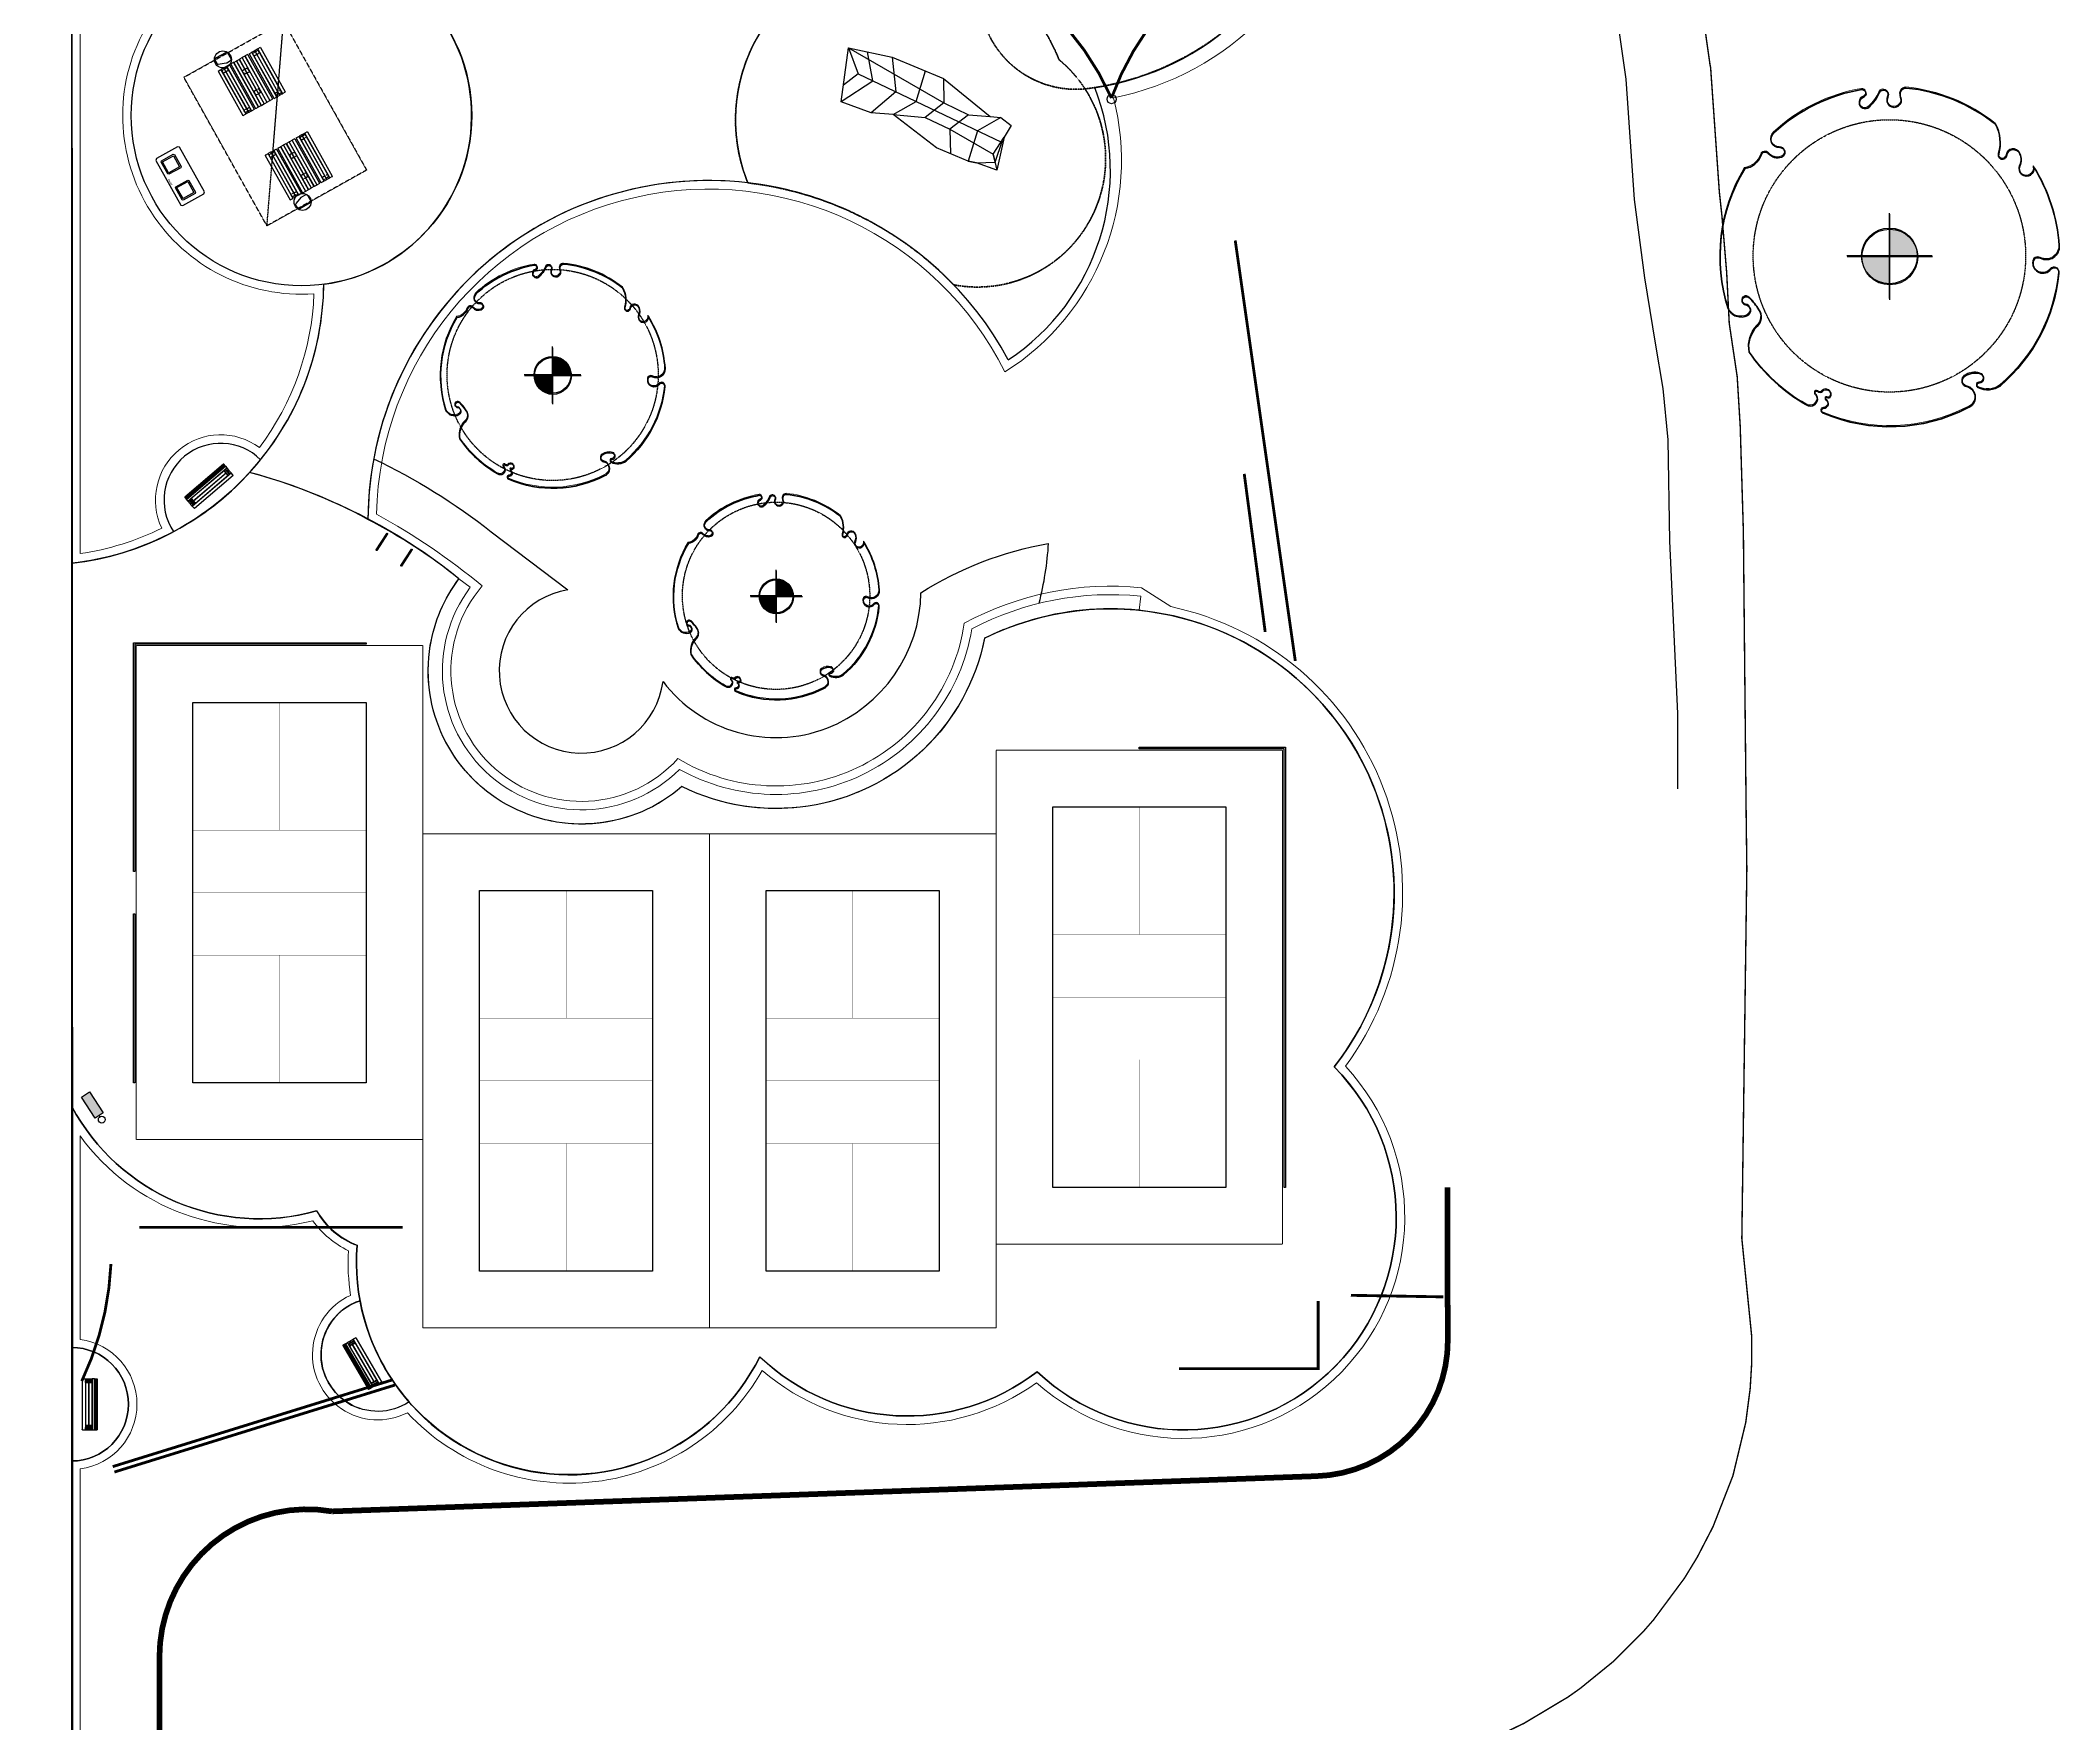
# Model space of a CAD drawing. Header units: millimetres. Extents: x 246416442 to 246896683, y 7418963194 to 7419503218.
# Drawn here: x 246825523 to 246896683, y 7419352172 to 7419411493 of the extents above; entities that cross this region are included whole.
import ezdxf
from ezdxf.lldxf.tags import DXFTag

# ---------------------------------------------------------------- set-up
doc = ezdxf.new("R2010")
doc.units = ezdxf.units.MM
doc.set_wipeout_variables(frame=1)
for name, pattern in [('24523-00-SURVEY$0$PHANTOM', [2.5, 1.25, -0.25, 0.25, -0.25, 0.25, -0.25]), ('DASHED', [0.75, 0.5, -0.25]), ('DASHED2', [9.525, 6.35, -3.175])]:
    doc.linetypes.add(name, pattern=pattern)
for name, color, linetype in [('1', 7, 'Continuous'), ('24523-SURVEY-TREES$0$L-VEG-S1-EX. RETAIN', 7, 'Continuous'), ('24523-SURVEY-TREES$0$L-VEG-TREE Ex-No', 7, 'Continuous'), ('24523-SURVEY-TREES$0$L-VEG-TREE Ex.-RETAINED', 97, 'Continuous'), ('H-P-FOUNTAIN', 160, 'Continuous'), ('L-ANNO-TEXT', 1, 'Continuous'), ('L-D-BBQ', 7, 'Continuous'), ('L-EDGE-CONCRETE', 1, 'CONCRETE_EDGE_SHORT'), ('L-FB-BIKE PARKING', 1, 'Continuous'), ('L-FT-TABLE', 1, 'Continuous'), ('L-Hatch Boundary', 1, 'Continuous'), ('L-HS-CONCRETE PATH', 2, 'Continuous'), ('L-I-FENCE', 10, 'FENCELINE2'), ('L-ROOT BARRIER', 94, '24523-00-SURVEY$0$PHANTOM'), ('L-ST-SHADE-SAIL', 5, 'DASHED2'), ('L-ST-SHELTER', 6, 'DASHED2'), ('L-VEG-RETAIN-TPZ', 10, 'DASHED2'), ('L-VEG-S1-EX. RETAIN', 7, 'Continuous'), ('L-VEG-TREE Ex.-RETAINED', 97, 'Continuous'), ('L-X-E-BLDR', 8, 'Continuous'), ('L-X-E.BBQ', 1, 'Continuous'), ('SHELTER FOUNDATIONS', 6, 'Continuous'), ('SHELTER OUTLINES', 10, 'DASHED')]:
    doc.layers.add(name, color=color, linetype=linetype)
for name, color, linetype, lineweight in [('L-SUB-SOIL DRAINAGE', 170, 'SUBSOIL', 20), ('L-W-SS', 7, 'Continuous', 5), ('L-X.EP-PICKLE BALL', 1, 'Continuous', 5)]:
    doc.layers.add(name, color=color, linetype=linetype, lineweight=lineweight)
doc.styles.get("Standard").update_dxf_attribs({"font": 'arial.ttf'})
doc.linetypes.add('CONCRETE_EDGE_SHORT', pattern='A,0.5,-0.2,["CE",Standard,S=0.1,R=0,X=-0.05,Y=-0.05],-0.2', length=0.9)
doc.linetypes.add('FENCELINE2', pattern='A,6.35,-2.54,[132,ltypeshp.shx,S=2.54,R=0,X=-2.54,Y=0],-2.54,25.4', length=36.83)
tags = doc.linetypes.add('SUBSOIL', pattern='A,12.7,-5.08,["SSD",Standard,S=2.54,R=0,X=-2.54,Y=-1.27],-6.35', length=24.13).pattern_tags.tags
tags[6] = DXFTag(74, 10)

# ---------------------------------------------------------------- blocks, each defined once
blk = doc.blocks.new('SP-PICKLE_BALL')
at = {"layer": 'L-X.EP-PICKLE BALL', "linetype": 'DASHED2', "ltscale": 0.5}
blk.add_lwpolyline([(-5050, 8705), (5050, 8705), (5050, -8705), (-5050, -8705)], close=True, dxfattribs=at)
at = {"layer": 'L-X.EP-PICKLE BALL', "const_width": 10}
blk.add_lwpolyline([(-3050, 6705), (3050, 6705), (3050, -6705), (-3050, -6705)], close=True, dxfattribs=at)
at = {"layer": 'L-X.EP-PICKLE BALL', "const_width": 10, "flags": 128}
for points in [[(0, 6705), (0, 2205)], [(3050, 2205), (-3050, 2205)], [(-3050, 0), (3050, 0)], [(-3050, -2205), (3050, -2205)], [(0, -2205), (0, -6705)]]:
    blk.add_lwpolyline(points, dxfattribs=at)
blk = doc.blocks.new('L-EQP-BLDR-GOLIATH')
blk.add_wipeout([(-96, 1920), (1484, 1881), (3394, 1473), (5254, 449), (5628, 486), (6040, 276), (5878, -178), (5837, -1359), (5081, -1240), (4783, -1237), (3595, -983), (1882, -108), (1112, -183), (0, 0), (-96, 1921)])
at = {"layer": 'L-X-E-BLDR', "color": 1}
blk.add_lwpolyline([(-96, 1920), (1484, 1881), (3394, 1473), (5254, 449), (5628, 486), (6040, 276), (5878, -178), (5837, -1359), (5081, -1240), (4783, -1237), (3595, -983), (1882, -108), (1112, -183), (0, 0), (-96, 1921)], close=True, dxfattribs=at)
at = {"layer": 'L-X-E-BLDR'}
for points in [[(-93, 1920), (407, 1086), (5812, -362)], [(-93, 1920), (3566, 624), (4495, 375), (5254, 449)], [(-3, 17), (962, 938), (591, 1904)], [(1484, 1881), (1832, 705), (1113, -183)], [(1882, -107), (2597, 500), (2727, 1616)], [(3394, 1473), (3566, 624), (3015, 4)], [(407, 1086), (-28, 599)], [(1882, -107), (3015, 4), (3945, -245), (5600, -832), (5837, -1359)], [(4495, 374), (3945, -245), (4117, -1095)], [(5628, 486), (4914, -121), (4784, -1237)], [(4784, -1237), (5081, -1240), (5718, -1095), (5600, -832), (5878, -178)], [(5081, -1240), (5718, -1095), (5835, -297)]]:
    blk.add_lwpolyline(points, dxfattribs=at)
blk = doc.blocks.new('Bench Seat')
at = {"layer": '1', "color": 7, "linetype": 'Continuous'}
for p, q in [((0, 523.049778), (0, 425.049778)), ((0, 408.049778), (0, 310.049778)), ((0, 293.049778), (0, 195.049778)), ((0, 102.017478), (0, 178.049778)), ((0, 102.017478), (0, 80.049778)), ((0, 80.049778), (0, 6)), ((5.585701, 29.880946), (1794.668938, 29.880946)), ((6, 529.049778), (1794, 529.049778)), ((6, 419.049778), (1794, 419.049778)), ((6, 414.049778), (75, 414.049778)), ((6, 304.049778), (75, 304.049778)), ((6, 299.049778), (75, 299.049778)), ((6, 189.049778), (75, 189.049778)), ((6, 184.049778), (1794, 184.049778)), ((6, 108.017478), (1794, 108.017478)), ((6, 81.171261), (1794, 81.171261)), ((6, 54.325045), (1794, 54.325045)), ((6, 0), (1794, 0)), ((75, 419.049778), (75, 184.027787)), ((125, 419.049778), (125, 184.027787)), ((125, 414.049778), (1675, 414.049778)), ((125, 304.049778), (1675, 304.049778)), ((125, 299.049778), (1675, 299.049778)), ((125, 189.049778), (1675, 189.049778)), ((1675, 419.049778), (1675, 184.027787)), ((1725, 419.049778), (1725, 184.027787)), ((1794, 414.049778), (1725, 414.049778)), ((1794, 304.049778), (1725, 304.049778)), ((1794, 299.049778), (1725, 299.049778)), ((1794, 189.049778), (1725, 189.049778)), ((1800, 523.049778), (1800, 425.049778)), ((1800, 408.049778), (1800, 310.049778)), ((1800, 293.049778), (1800, 195.049778)), ((1800, 178.049778), (1800, 80.049778)), ((1800, 80.049778), (1800, 6))]:
    blk.add_line(p, q, dxfattribs=at)
at = {"layer": '1', "color": 7, "linetype": 'DASHED'}
for p, q in [((65, 411.538783), (50, 396.538783)), ((50, 396.538783), (50, 206.538783)), ((50, 206.538783), (65, 191.538783)), ((135, 411.538783), (65, 411.538783)), ((65, 191.538783), (135, 191.538783)), ((150, 396.538783), (135, 411.538783)), ((135, 191.538783), (150, 206.538783)), ((150, 206.538783), (150, 396.538783)), ((1650, 396.538783), (1665, 411.538783)), ((1650, 206.538783), (1650, 396.538783)), ((1665, 191.538783), (1650, 206.538783)), ((1665, 411.538783), (1735, 411.538783)), ((1735, 191.538783), (1665, 191.538783)), ((1735, 411.538783), (1750, 396.538783)), ((1750, 206.538783), (1735, 191.538783)), ((1750, 396.538783), (1750, 206.538783))]:
    blk.add_line(p, q, dxfattribs=at)
at = {"layer": '1', "color": 7, "linetype": 'Continuous'}
for centre, start, end in [((6, 523.049778), 90, 180), ((6, 425.049778), 180, 270), ((6, 408.049778), 90, 180), ((6, 310.049778), 180, 270), ((6, 293.049778), 90, 180), ((6, 195.049778), 180, 270), ((6, 178.049778), 90, 180), ((6, 102.017478), 90, 180), ((6, 75.171261), 90, 180), ((6, 48.325045), 90, 180), ((6, 6), 180, 270), ((1794, 523.049778), 0, 90), ((1794, 425.049778), 270, 0), ((1794, 178.049778), 0, 90), ((1794, 102.017478), 0, 90), ((1794, 75.171261), 0, 90), ((1794, 48.325045), 0, 90), ((1794, 6), 270, 0)]:
    blk.add_arc(centre, 6, start, end, dxfattribs=at)
at = {"layer": '1', "color": 7, "linetype": 'Continuous', "extrusion": (0, 0, -1)}
for centre, start, end in [((-1794, 408.049778), 90, 180), ((-1794, 310.049778), 180, 270), ((-1794, 293.049778), 90, 180), ((-1794, 195.049778), 180, 270)]:
    blk.add_arc(centre, 6, start, end, dxfattribs=at)
blk = doc.blocks.new('UrbanFF_Apollo280')
at = {"layer": 'H-P-FOUNTAIN', "ltscale": 0.1}
h = blk.add_hatch(color=256, dxfattribs=at)
h.dxf.hatch_style = 1
h.paths.add_polyline_path([(-487, 95.5), (0, 95.5), (0, -95.5), (-487, -95.5)])
blk.add_lwpolyline([(-487, 95.5), (0, 95.5), (0, -95.5), (-487, -95.5)], close=True, dxfattribs=at)
at = {"layer": 'H-P-FOUNTAIN', "ltscale": 0.1, "flags": 128}
blk.add_lwpolyline([(0, 0), (29.5, 0)], dxfattribs=at)
at = {"layer": 'H-P-FOUNTAIN', "ltscale": 0.1}
blk.add_circle((97, 0), 67.5, dxfattribs=at)
blk = doc.blocks.new('*U50')
at = {"layer": 'L-VEG-TREE Ex.-RETAINED', "ltscale": 0.1, "transparency": 33554687}
h = blk.add_hatch(color=256, dxfattribs=at)
h.dxf.hatch_style = 1
h.paths.add_polyline_path([(0, 0), (271, 0, 0.414214), (0, 271)])
h = blk.add_hatch(color=256, dxfattribs=at)
h.dxf.hatch_style = 1
h.paths.add_polyline_path([(0, 0), (-271, 0, 0.414214), (0, -271)])
at = {"layer": 'L-VEG-TREE Ex.-RETAINED', "lineweight": 18}
blk.add_lwpolyline([(-645, -1518, 0.222926), (755, -1467, 0.770799), (747, -1260, -0.650302), (727, -1160, -0.234737), (880, -1135, -0.847312), (868, -1224, 0.78443), (858, -1268, 0.276934), (1075, -1251, 0.193599), (1642, -158, 0.800435), (1565, -121, -0.75216), (1392, -52, -0.528914), (1464, -12, 0.594112), (1646, 111, 0.123805), (1398, 876, -1.41759), (1264, 885, 0.206906), (1265, 1002, 0.759729), (1133, 984, -1.073307), (1058, 1000, 0.194379), (1027, 1291, 0.144612), (160, 1642, 0.53339), (105, 1552, -1.592592), (-19, 1554, 1.030038), (-104, 1594, -0.10361), (-201, 1457, -1.238487), (-257, 1552, 0.884725), (-272, 1627, 0.147549), (-1127, 1205, 0.71725), (-1070, 1063, -0.864032), (-1052, 971, -0.310704), (-1177, 1004, 0.58143), (-1251, 990, -0.281558), (-1408, 859), (-1410, 857, 0.217121), (-1571, -502), (-1571, -502, 0.440011), (-1382, -568, 0.723973), (-1400, -465, -1.384648), (-1366, -397, -0.051107), (-1272, -512, -0.361502), (-1290, -677, 0.256822), (-1366, -925, 0.116166), (-810, -1437, 0.67803), (-705, -1364, 0.170035), (-723, -1335, -1.054701), (-699, -1308, 0.431903), (-654, -1306, -0.910728), (-578, -1359, -0.42046), (-607, -1367, 1.007885), (-620, -1388, -0.766634), (-642, -1470, 0.938602), (-645, -1518)], format="xyb", dxfattribs=at)
at = {"layer": 'L-VEG-TREE Ex.-RETAINED', "ltscale": 0.1}
for points in [[(0, -415), (0, 415)], [(415, 0), (-415, 0)]]:
    blk.add_lwpolyline(points, dxfattribs=at)
blk.add_circle((0, 0), 271, dxfattribs=at)
at = {"layer": 'L-VEG-TREE Ex.-RETAINED', "color": 251, "ltscale": 0.1, "flags": 8}
blk.add_attdef('TREE_ID', (341, 71), '', height=365, dxfattribs=at)
blk = doc.blocks.new('GOSSI-Monaco-Table (1800mm)')
at = {"layer": '1', "color": 7, "linetype": 'Continuous'}
for p, q in [((-900, 846), (-900, 748)), ((-900, 632), (-900, 730)), ((894, 852), (-894, 852)), ((894, 742), (-894, 742)), ((894, 736), (-894, 736)), ((900, 846), (900, 748)), ((900, 632), (900, 730)), ((-900, 518), (-900, 616)), ((-900, 402), (-900, 500)), ((-900, 337), (-900, 239)), ((-900, 222), (-900, 124)), ((-900, 107), (-900, 9)), ((894, 626), (-894, 626)), ((894, 622), (-894, 622)), ((894, 512), (-894, 512)), ((894, 506), (-894, 506)), ((894, 396), (-894, 396)), ((894, 343), (-894, 343)), ((894, 233), (-894, 233)), ((894, 228), (-894, 228)), ((894, 118), (-894, 118)), ((894, 113), (-894, 113)), ((894, 3), (-894, 3)), ((-894, 3), (-894, -2)), ((900, 518), (900, 616)), ((900, 402), (900, 500)), ((900, 337), (900, 239)), ((900, 222), (900, 124)), ((900, 107), (900, 9)), ((-906, -402), (-906, -500)), ((-906, -616), (-906, -518)), ((-906, -730), (-906, -632)), ((-900, -106), (-900, -8)), ((-900, -221), (-900, -123)), ((-900, -336), (-900, -238)), ((894, -2), (-894, -2)), ((894, -112), (-894, -112)), ((894, -117), (-894, -117)), ((894, -227), (-894, -227)), ((894, -232), (-894, -232)), ((894, -342), (-894, -342)), ((894, -396), (-894, -396)), ((894, -506), (-894, -506)), ((894, -512), (-894, -512)), ((894, -622), (-894, -622)), ((894, -626), (-894, -626)), ((900, -106), (900, -8)), ((900, -221), (900, -123)), ((900, -336), (900, -238)), ((900, -402), (900, -500)), ((900, -616), (900, -518)), ((900, -730), (900, -632)), ((-906, -846), (-906, -748)), ((894, -736), (-894, -736)), ((894, -742), (-894, -742)), ((894, -852), (-894, -852)), ((900, -846), (900, -748))]:
    blk.add_line(p, q, dxfattribs=at)
at = {"layer": '1', "color": 7, "linetype": 'DASHED'}
for p, q in [((-850, 719), (-835, 734)), ((-850, 529), (-850, 719)), ((-835, 734), (-765, 734)), ((-765, 734), (-750, 719)), ((-750, 719), (-750, 529)), ((765, 734), (750, 719)), ((750, 719), (750, 529)), ((835, 734), (765, 734)), ((850, 719), (835, 734)), ((850, 529), (850, 719)), ((-835, 514), (-850, 529)), ((-765, 514), (-835, 514)), ((-750, 529), (-765, 514)), ((-492, 98), (-342, 98)), ((-492, -97), (-492, 98)), ((-342, -97), (-342, 98)), ((343, -97), (343, 98)), ((493, 98), (343, 98)), ((493, -97), (493, 98)), ((750, 529), (765, 514)), ((765, 514), (835, 514)), ((835, 514), (850, 529)), ((-856, -529), (-841, -514)), ((-856, -719), (-856, -529)), ((-841, -514), (-771, -514)), ((-771, -514), (-756, -529)), ((-756, -529), (-756, -719)), ((-492, -97), (-342, -97)), ((493, -97), (343, -97)), ((765, -514), (750, -529)), ((750, -529), (750, -719)), ((835, -514), (765, -514)), ((850, -529), (835, -514)), ((850, -719), (850, -529)), ((-841, -734), (-856, -719)), ((-771, -734), (-841, -734)), ((-756, -719), (-771, -734)), ((750, -719), (765, -734)), ((765, -734), (835, -734)), ((835, -734), (850, -719))]:
    blk.add_line(p, q, dxfattribs=at)
at = {"layer": '1', "color": 7, "linetype": 'Continuous', "extrusion": (0, 0, -1)}
for centre, start, end in [((894, 846), 0, 90), ((894, 748), 270, 0), ((894, 730), 0, 90), ((894, 632), 270, 0), ((894, 616), 0, 90), ((894, 518), 270, 0), ((894, 337), 0, 90), ((894, 239), 270, 0), ((894, 222), 0, 90), ((894, 124), 270, 0), ((894, 107), 0, 90), ((894, 9), 270, 0), ((-894, 500), 90, 180), ((-894, 402), 180, 270), ((900, -402), 0, 90), ((900, -500), 270, 0), ((900, -518), 0, 90), ((900, -616), 270, 0), ((900, -632), 0, 90), ((894, -8), 0, 90), ((894, -106), 270, 0), ((894, -123), 0, 90), ((894, -221), 270, 0), ((-894, -238), 90, 180), ((-894, -336), 180, 270), ((900, -730), 270, 0), ((-894, -748), 90, 180), ((-894, -846), 180, 270)]:
    blk.add_arc(centre, 6, start, end, dxfattribs=at)
at = {"layer": '1', "color": 7, "linetype": 'Continuous'}
for centre, start, end in [((894, 846), 0, 90), ((894, 748), 270, 0), ((894, 730), 0, 90), ((-894, 500), 90, 180), ((-894, 402), 180, 270), ((894, 632), 270, 0), ((894, 616), 0, 90), ((894, 518), 270, 0), ((894, 337), 0, 90), ((894, 239), 270, 0), ((894, 222), 0, 90), ((894, 124), 270, 0), ((894, 107), 0, 90), ((894, 9), 270, 0), ((-894, -238), 90, 180), ((-894, -336), 180, 270), ((894, -8), 0, 90), ((894, -106), 270, 0), ((894, -123), 0, 90), ((894, -221), 270, 0), ((894, -402), 0, 90), ((894, -500), 270, 0), ((894, -518), 0, 90), ((894, -616), 270, 0), ((894, -632), 0, 90), ((-900, -748), 90, 180), ((-900, -846), 180, 270), ((894, -730), 270, 0)]:
    blk.add_arc(centre, 6, start, end, dxfattribs=at)
blk = doc.blocks.new('GX_BBQ_Frontier x2')
at = {"layer": 'L-D-BBQ', "flags": 128}
for points in [[(900, 475), (-900, 475), (-950, 425), (-950, -425), (-900, -475), (900, -475), (950, -425), (950, 425)], [(-790, -315), (-790, 165), (-760, 195), (-280, 195), (-250, 165), (-250, -315), (-280, -345), (-760, -345)], [(-740, -295), (-740, 144), (-739, 145), (-301, 145), (-300, 144), (-300, -295), (-301, -295), (-739, -295)], [(250, -315), (250, 165), (280, 195), (760, 195), (790, 165), (790, -315), (760, -345), (280, -345)], [(300, -295), (300, 144), (301, 145), (739, 145), (740, 144), (740, -295), (739, -295), (301, -295)]]:
    blk.add_lwpolyline(points, close=True, dxfattribs=at)
for points in [[(-950, 425), (-950, -425)], [(950, -425), (950, 425)], [(-900, -475), (900, -475)], [(-900, -475), (900, -475)]]:
    blk.add_lwpolyline(points, dxfattribs=at)
at = {"layer": 'L-ANNO-TEXT', "insert": (-102, -387), "char_height": 50, "attachment_point": 1}
blk.add_mtext_dynamic_manual_height_columns('{\\fArial Narrow|b1|i0|c0|p34;FRONT}', width=200.33, gutter_width=17.5, heights=[52.1], dxfattribs=at)
blk = doc.blocks.new('GX_Shelter_Riverside_6x4')
at = {"layer": 'SHELTER FOUNDATIONS'}
for points in [[(-3041, 299), (-3040, 724, -0.442981), (-2990, 774), (-2858, 775, -0.322033), (-2809, 741), (-2713, 474), (-2709, 457), (-2709, 299, -0.414214), (-2760, 248), (-2990, 248, -0.415593), (-3041, 299)], [(2709, 299, 0.414214), (2760, 248), (2995, 248, 0.401583), (3040, 299), (3041, 724, 0.414214), (2990, 775), (2857, 774, 0.33272), (2809, 741), (2712, 474), (2709, 457), (2709, 299)]]:
    blk.add_lwpolyline(points, format="xyb", dxfattribs=at)
for centre in [(-2875, 515), (2875, 515)]:
    blk.add_circle(centre, 300, dxfattribs=at)
at = {"layer": 'SHELTER OUTLINES', "color": 252, "flags": 128}
blk.add_lwpolyline([(3000, -2000), (-3000, -2000), (-3000, 2022), (3000, 2022), (3000, -2000)], close=True, dxfattribs=at)
blk.add_lwpolyline([(-3000, 2022), (3000, -2000)], dxfattribs=at)
blk = doc.blocks.new('*U49')
at = {"layer": '24523-SURVEY-TREES$0$L-VEG-TREE Ex.-RETAINED', "ltscale": 0.1, "transparency": 33554687}
h = blk.add_hatch(color=96, dxfattribs=at)
h.dxf.hatch_style = 1
h.paths.add_polyline_path([(0, 0), (271, 0, 0.414214), (0, 271)])
h = blk.add_hatch(color=96, dxfattribs=at)
h.dxf.hatch_style = 1
h.paths.add_polyline_path([(0, 0), (-271, 0, 0.414214), (0, -271)])
at = {"layer": '24523-SURVEY-TREES$0$L-VEG-TREE Ex.-RETAINED', "lineweight": 50, "flags": 128}
blk.add_lwpolyline([(-645, -1518, 0.222926), (755, -1467, 0.770799), (747, -1260, -0.650302), (727, -1160, -0.234737), (880, -1135, -0.847312), (868, -1224, 0.78443), (858, -1268, 0.276934), (1075, -1251, 0.193599), (1642, -158, 0.800435), (1565, -121, -0.75216), (1392, -52, -0.528914), (1464, -12, 0.594112), (1646, 111, 0.123805), (1398, 876, -1.41759), (1264, 885, 0.206906), (1265, 1002, 0.759729), (1133, 984, -1.073307), (1058, 1000, 0.194379), (1027, 1291, 0.144612), (160, 1642, 0.53339), (105, 1552, -1.592592), (-19, 1554, 1.030038), (-104, 1594, -0.10361), (-201, 1457, -1.238487), (-257, 1552, 0.884725), (-272, 1627, 0.147549), (-1127, 1205, 0.71725), (-1070, 1063, -0.864032), (-1052, 971, -0.310704), (-1177, 1004, 0.58143), (-1251, 990, -0.281558), (-1408, 859), (-1410, 857, 0.217121), (-1571, -502), (-1571, -502, 0.440011), (-1382, -568, 0.723973), (-1400, -465, -1.384648), (-1366, -397, -0.051107), (-1272, -512, -0.361502), (-1290, -677, 0.256822), (-1366, -925, 0.116166), (-810, -1437, 0.67803), (-705, -1364, 0.170035), (-723, -1335, -1.054701), (-699, -1308, 0.431903), (-654, -1306, -0.910728), (-578, -1359, -0.42046), (-607, -1367, 1.007885), (-620, -1388, -0.766634), (-642, -1470, 0.938602), (-645, -1518)], format="xyb", dxfattribs=at)
at = {"layer": '24523-SURVEY-TREES$0$L-VEG-TREE Ex.-RETAINED', "color": 96, "ltscale": 0.1}
for points in [[(0, -415), (0, 415)], [(415, 0), (-415, 0)]]:
    blk.add_lwpolyline(points, dxfattribs=at)
blk.add_circle((0, 0), 271, dxfattribs=at)
at = {"layer": '24523-SURVEY-TREES$0$L-VEG-TREE Ex-No', "color": 251, "ltscale": 0.1, "flags": 8}
blk.add_attdef('TREE_ID', (341, 71), '', height=200, dxfattribs=at)

msp = doc.modelspace()

# ---------------------------------------------------------------- linework, layer by layer
at = {"layer": 'L-EDGE-CONCRETE', "linetype": 'CONCRETE_EDGE_SHORT', "ltscale": 25, "flags": 128}
msp.add_lwpolyline([(246875113, 7419371071, 200, 200, 0), (246875115, 7419367396, 200, 200, 0), (246875122, 7419365686, 200, 200, -0.406815), (246870487, 7419360893, 200, 200, 0), (246835804, 7419359651, 200, 200, 0.46519), (246829719, 7419354512, 200, 200, 0), (246829719, 7419352640, 200, 200, 0), (246829719, 7419241889, 200, 200, -0.414213), (246824719, 7419236889, 200, 200, 0), (246803819, 7419236888, 200, 200, 0), (246803819, 7419238948, 200, 200, 0.201732), (246821256, 7419251018, 200, 200, 0.123081), (246822627, 7419250552, 0, 0, 0)], format="xyseb", dxfattribs=at)
at = {"layer": 'L-FB-BIKE PARKING', "ltscale": 0.1, "flags": 128}
for points in [[(246837384, 7419393520, -0.911533), (246837359, 7419393536), (246837731, 7419394117, -0.829366), (246837756, 7419394101)], [(246838227, 7419392981), (246838598, 7419393562, -0.829366), (246838624, 7419393546), (246838252, 7419392965, -0.911533)]]:
    msp.add_lwpolyline(points, format="xyb", close=True, dxfattribs=at)
at = {"layer": 'L-Hatch Boundary', "linetype": 'DASHED', "lineweight": 35, "ltscale": 5, "flags": 128}
for points in [[(246858601, 7419422316, 1.122557), (246857516, 7419414686, 0.127128), (246858661, 7419413753, 0.508036), (246862480, 7419409801, 0.161145), (246867999, 7419412489, 0.217541), (246866450, 7419413470, 0.141321), (246866073, 7419415592, 0.227261), (246866302, 7419417492, 1.298308)], [(246857709, 7419402877, 0.774933), (246861418, 7419410814, 1.009118), (246850456, 7419406470, -0.173726)]]:
    msp.add_lwpolyline(points, format="xyb", close=True, dxfattribs=at)
at = {"layer": 'L-Hatch Boundary', "const_width": 50, "flags": 128}
msp.add_lwpolyline([(246883678, 7419415483), (246884361, 7419410644), (246884383, 7419410540), (246884691, 7419406152), (246884783, 7419405302), (246884949, 7419403320), (246885040, 7419401520), (246885320, 7419399645), (246885427, 7419397890), (246885538, 7419394194), (246885587, 7419389165), (246885637, 7419384169), (246885660, 7419382296), (246885617, 7419379094), (246885549, 7419374094), (246885484, 7419369265), (246885826, 7419365870), (246885827, 7419364801), (246885778, 7419363980), (246885622, 7419362786), (246885170, 7419360908), (246884467, 7419359108), (246883913, 7419358038), (246883461, 7419357296), (246882375, 7419355833), (246882025, 7419355431), (246880959, 7419354364), (246879792, 7419353415), (246879361, 7419353110), (246877813, 7419352185), (246877045, 7419351814)], dxfattribs=at)
at = {"layer": 'L-Hatch Boundary'}
msp.add_lwpolyline([(246837267, 7419396745, -0.057047), (246841412, 7419394171), (246844115, 7419392133, 1.986711), (246847465, 7419388899, 0.334633), (246853236, 7419387254, 0.304711), (246856555, 7419392026, -0.09686), (246861041, 7419393765, -0.045705), (246860711, 7419391652)], format="xyb", dxfattribs=at)
at = {"layer": 'L-Hatch Boundary', "flags": 128}
msp.add_lwpolyline([(246832898, 7419396263, -0.182205), (246826627, 7419393065), (246826627, 7419373925, 0.351424), (246835258, 7419370239, 0.178986), (246836685, 7419369029, 0.825216), (246850875, 7419365103, 0.371226), (246860650, 7419364574, 0.985166), (246871119, 7419375313, 0.58227), (246864464, 7419391382, 0.098854), (246860558, 7419391095, 0.04718), (246858799, 7419390423, -0.151985), (246856632, 7419386486, -0.313126), (246848128, 7419385194, -0.702641), (246839265, 7419390163, -0.120389), (246840275, 7419392520, 0.104814), (246832898, 7419396263)], format="xyb", close=True, dxfattribs=at)
at = {"layer": 'L-Hatch Boundary'}
for points in [[(246830900, 7419388163), (246837000, 7419388163), (246837000, 7419374753), (246830900, 7419374753), (246830900, 7419388163)], [(246861200, 7419384481), (246867300, 7419384481), (246867300, 7419371071), (246861200, 7419371071), (246861200, 7419384481)], [(246841000, 7419381530), (246847100, 7419381530), (246847100, 7419368120), (246841000, 7419368120), (246841000, 7419381530)], [(246851100, 7419381530), (246857200, 7419381530), (246857200, 7419368120), (246851100, 7419368120), (246851100, 7419381530)]]:
    msp.add_lwpolyline(points, dxfattribs=at)
for points in [[(246838517, 7419363508, -1.142887), (246836788, 7419367076, 0.134566), (246838517, 7419363508)], [(246826627, 7419361428, 1), (246826627, 7419365428), (246826627, 7419361428)]]:
    msp.add_lwpolyline(points, format="xyb", close=True, dxfattribs=at)
at = {"layer": 'L-HS-CONCRETE PATH', "flags": 128}
for points in [[(246822719, 7419236889), (246825089, 7419236903, 0.084531), (246826719, 7419237307), (246826627, 7419454175, -0.294299), (246827801, 7419455996), (246819802, 7419452370, -0.545032), (246822627, 7419450548), (246822719, 7419236889)], [(246858799, 7419390423, -0.79707), (246871120, 7419375313, -0.985173), (246860650, 7419364574, -0.371262), (246850875, 7419365103, -0.824163), (246836684, 7419369029, -0.824163)], [(246835258, 7419370239, -0.351481), (246826627, 7419373925)]]:
    msp.add_lwpolyline(points, format="xyb", dxfattribs=at)
at = {"layer": 'L-HS-CONCRETE PATH', "ltscale": 0.1}
for points in [[(246833286, 7419396714, 0.904313), (246830217, 7419394179, 0.100526)], [(246826627, 7419365428, -1), (246826627, 7419361428)]]:
    msp.add_lwpolyline(points, format="xyb", close=True, dxfattribs=at)
at = {"layer": 'L-HS-CONCRETE PATH', "ltscale": 0.1, "flags": 128}
for points in [[(246837000, 7419390213), (246828850, 7419390213), (246828850, 7419382208), (246828800, 7419382208), (246828800, 7419390263), (246837000, 7419390263)], [(246869350, 7419371071), (246869350, 7419386531), (246864250, 7419386531), (246864250, 7419386581), (246869400, 7419386581), (246869400, 7419371071)], [(246828800, 7419374753), (246828800, 7419380708), (246828850, 7419380708), (246828850, 7419374753)]]:
    msp.add_lwpolyline(points, close=True, dxfattribs=at)
at = {"layer": 'L-HS-CONCRETE PATH', "ltscale": 0.1}
msp.add_lwpolyline([(246838517, 7419363508, -0.134566), (246836788, 7419367076, 0.723377), (246836786, 7419363276, 0.723377)], format="xyb", dxfattribs=at)
at = {"layer": 'L-HS-CONCRETE PATH', "ltscale": 0.5}
msp.add_circle((246834724, 7419408846), 6000, dxfattribs=at)
at = {"layer": 'L-HS-CONCRETE PATH', "ltscale": 0.1}
for centre, radius, start, end in [((246861291, 7419419226), 9500, 278.43093, 198.01117), ((246855231, 7419406920), 8000, 303.3789, 21.31659)]:
    msp.add_arc(centre, radius, start, end, dxfattribs=at)
at = {"layer": 'L-HS-CONCRETE PATH', "ltscale": 0.5}
for centre, radius, start, end in [((246849067, 7419394551), 12000, 28.2983, 179.70527), ((246825511, 7419403003), 10000, 276.40754, 359.40237)]:
    msp.add_arc(centre, radius, start, end, dxfattribs=at)
at = {"layer": 'L-HS-CONCRETE PATH'}
for centre, radius, start, end in [((246827794, 7419376892), 20000, 51.38853, 62.37828), ((246837816, 7419371807), 3000, 211.51427, 247.85524)]:
    msp.add_arc(centre, radius, start, end, dxfattribs=at)
at = {"layer": 'L-I-FENCE', "ltscale": 0.5, "flags": 128}
msp.add_lwpolyline([(246883234, 7419385118), (246883234, 7419387773), (246882948, 7419393841), (246882890, 7419397414), (246882711, 7419399226), (246882443, 7419400826), (246882069, 7419403124), (246881702, 7419405881), (246881405, 7419410122), (246880706, 7419415072), (246880034, 7419420027), (246878755, 7419426889), (246877717, 7419430564), (246877113, 7419432370), (246875725, 7419435906), (246873766, 7419440424), (246871626, 7419445324), (246869749, 7419449770), (246867886, 7419454411), (246866197, 7419459118), (246863880, 7419464059)], dxfattribs=at)
at = {"layer": 'L-ROOT BARRIER', "ltscale": 7.5, "const_width": 100}
for points in [[(246869748, 7419389621), (246867630, 7419404442)], [(246868687, 7419390645), (246867948, 7419396216)], [(246829010, 7419369661), (246838286, 7419369661)], [(246828072, 7419361229), (246837952, 7419364293)], [(246828131, 7419361038), (246838011, 7419364102)]]:
    msp.add_lwpolyline(points, dxfattribs=at)
msp.add_lwpolyline([(246828010, 7419368370, -0.099803), (246826981, 7419364242, -0.099803)], format="xyb", dxfattribs=at)
at = {"layer": 'L-ROOT BARRIER', "ltscale": 7.5, "const_width": 100, "flags": 128}
for points in [[(246871705, 7419367266), (246874962, 7419367211)], [(246870556, 7419367060), (246870556, 7419364683), (246865651, 7419364683)]]:
    msp.add_lwpolyline(points, dxfattribs=at)
at = {"layer": 'L-ST-SHADE-SAIL', "ltscale": 0.5, "const_width": 100, "flags": 128}
msp.add_lwpolyline([(246854023, 7419415453, -0.295706), (246863268, 7419409461, -0.253509), (246870426, 7419415827, -0.123865), (246868963, 7419425306, -0.14259), (246862014, 7419428978, -0.082649), (246851377, 7419420243, -0.256841), (246854015, 7419415437, 1.000758)], format="xyb", dxfattribs=at)
at = {"layer": 'L-ST-SHADE-SAIL', "linetype": 'ByBlock', "ltscale": 0.1}
msp.add_circle((246863271, 7419409421), 159, dxfattribs=at)
at = {"layer": 'L-SUB-SOIL DRAINAGE', "ltscale": 0.75, "flags": 128}
for points in [[(246836376, 7419368838, 0.049859), (246836453, 7419367265, 1.020543), (246838457, 7419363126, 0.507423), (246850959, 7419364621, 0.34783), (246860630, 7419364185, 0.95316), (246871514, 7419375336, 0.546089), (246865357, 7419391537), (246864332, 7419392202, 0.150991), (246858080, 7419390951, -0.535883), (246847993, 7419386179, -0.984857), (246841094, 7419392264, 0.048323), (246837369, 7419394790, -0.782041), (246859517, 7419399812, 0.326657), (246863339, 7419409468, 2.547694), (246851637, 7419416690, 0.258508), (246846204, 7419412602), (246842481, 7419417148), (246849925, 7419423240, 0.226894), (246850841, 7419425193), (246863937, 7419436077, 0.937903), (246860988, 7419443087, 0.16139), (246859063, 7419444536, 0.543513), (246850932, 7419449691, 0.965246), (246840526, 7419449657, 0.686425), (246830419, 7419442237), (246830215, 7419441334, 0.069561), (246826929, 7419442861), (246826948, 7419447931)], [(246826927, 7419237403), (246826927, 7419361148, 0.876943), (246826927, 7419365708), (246826927, 7419372882, 0.305833), (246835127, 7419369894, 0.305833)]]:
    msp.add_lwpolyline(points, format="xyb", dxfattribs=at)
msp.add_lwpolyline([(246826927, 7419415613), (246827487, 7419415805, 0.936825), (246831488, 7419418056), (246832306, 7419418768, 0.107279), (246834772, 7419415146, 1.039625), (246835165, 7419402562, -0.152385), (246833241, 7419397146, 0.779581), (246829802, 7419394303, -0.079802), (246826927, 7419393406), (246826927, 7419415613)], format="xyb", close=True, dxfattribs=at)
at = {"layer": 'L-SUB-SOIL DRAINAGE', "ltscale": 0.75}
msp.add_arc((246837816, 7419371807), 3300, 215.43208, 244.13282, dxfattribs=at)
at = {"layer": 'L-VEG-RETAIN-TPZ', "ltscale": 0.2}
for centre, radius in [((246890685, 7419403897), 4800), ((246843576, 7419399702), 3720), ((246851450, 7419391919), 3300)]:
    msp.add_circle(centre, radius, dxfattribs=at)
at = {"layer": 'L-W-SS', "ltscale": 0.5}
msp.add_lwpolyline([(246840674, 7419392220), (246840275, 7419392520, 0.89952), (246848128, 7419385194)], format="xyb", dxfattribs=at)
at = {"layer": 'L-W-SS', "ltscale": 0.5, "flags": 128}
for points in [[(246858799, 7419390423, -0.141237), (246864250, 7419391407), (246864301, 7419391904, 0.147372), (246858353, 7419390757, -0.517939), (246848047, 7419385801)], [(246848128, 7419385194, 0.491978), (246858799, 7419390423, 0.491975)]]:
    msp.add_lwpolyline(points, format="xyb", dxfattribs=at)
at = {"layer": 'L-W-SS', "ltscale": 0.5}
msp.add_arc((246844590, 7419389274), 4900, 143.04614, 314.87315, dxfattribs=at)

# ---------------------------------------------------------------- block references
at = {"layer": '24523-SURVEY-TREES$0$L-VEG-S1-EX. RETAIN', "color": 2}
for p, xscale, yscale, zscale in [((246890698, 7419403859), 3.626757111832108, 3.626757111832108, 3.626757111832108), ((246843585, 7419399667), 2.4, 2.4, 2.4), ((246851462, 7419391880), 2.2, 2.2, 2.2)]:
    msp.add_blockref('*U49', p, dxfattribs=dict(at, xscale=xscale, yscale=yscale, zscale=zscale))
at = {"layer": 'H-P-FOUNTAIN', "xscale": 1.797785511187386, "yscale": 1.797785511187386, "zscale": 1.797785511187386, "rotation": 302.9580328119447}
msp.add_blockref('UrbanFF_Apollo280', (246827592, 7419373604), dxfattribs=at)
at = {"layer": 'L-FT-TABLE', "rotation": 119.2106750371331}
for p in [(246832970, 7419410041), (246834629, 7419407073)]:
    msp.add_blockref('GOSSI-Monaco-Table (1800mm)', p, dxfattribs=at)
at = {"layer": 'L-HS-CONCRETE PATH'}
for p, rotation in [((246831980, 7419396561), 220.4609615308816), ((246836182, 7419365502), 300.163482444384)]:
    msp.add_blockref('Bench Seat', p, dxfattribs=dict(at, rotation=rotation))
at = {"layer": 'L-HS-CONCRETE PATH', "xscale": -1.000000000000003, "rotation": 90}
msp.add_blockref('Bench Seat', (246827527, 7419364328), dxfattribs=at)
at = {"layer": 'L-ST-SHELTER', "rotation": 119.210675037133}
msp.add_blockref('GX_Shelter_Riverside_6x4', (246833809, 7419408562), dxfattribs=at)
at = {"layer": 'L-VEG-S1-EX. RETAIN', "color": 2}
for p, xscale, yscale, zscale in [((246890685, 7419403897), 3.626757111832108, 3.626757111832108, 3.626757111832108), ((246843573, 7419399706), 2.4, 2.4, 2.4), ((246851450, 7419391919), 2.2, 2.2, 2.2)]:
    msp.add_blockref('*U50', p, dxfattribs=dict(at, xscale=xscale, yscale=yscale, zscale=zscale))
at = {"layer": 'L-X-E.BBQ', "rotation": 299.2106750371331}
msp.add_blockref('GX_BBQ_Frontier x2', (246830448, 7419406708), dxfattribs=at)
at = {"layer": 'L-X.EP-PICKLE BALL'}
for p in [(246833950, 7419381458), (246864250, 7419377776), (246844050, 7419374825), (246854150, 7419374825)]:
    msp.add_blockref('SP-PICKLE_BALL', p, dxfattribs=at)

# ---------------------------------------------------------------- next in the draw order: block references
at = {"layer": 'L-X-E-BLDR', "rotation": 349.4883661058428}
msp.add_blockref('L-EQP-BLDR-GOLIATH', (246853744, 7419409325), dxfattribs=at)

# ---------------------------------------------------------------- next in the draw order: linework, layer by layer
at = {"layer": 'L-Hatch Boundary', "flags": 128}
msp.add_lwpolyline([(246826627, 7419246110), (246826627, 7419455961, -0.295449), (246828990, 7419459611), (246856644, 7419472017, 0.001052), (246856654, 7419472021, -0.080977), (246860439, 7419473045, -0.037521), (246863391, 7419473125, -0.132876), (246867597, 7419471815), (246869374, 7419475070, 0.084126), (246865949, 7419476513), (246865174, 7419475479, 0.056362), (246860183, 7419475532, 0.080977), (246855621, 7419474298), (246822675, 7419459518), (246822627, 7419455900), (246822627, 7419238093), (246826627, 7419238089)], format="xyb", dxfattribs=at)
msp.add_lwpolyline([(246835861, 7419424776, -0.000269), (246835856, 7419424761), (246846359, 7419411938, -0.35871), (246852257, 7419416288, -1.730144), (246868367, 7419412873, 0.258757), (246866446, 7419413437, 0.137355), (246866073, 7419415591, 0.22796), (246866302, 7419417492, 1.29869), (246858602, 7419422316, 0.713076), (246854528, 7419416215, -0.461319), (246853811, 7419414199, 0.420899), (246850456, 7419406470, 0.447091), (246837067, 7419394613, 0.060042), (246832898, 7419396263, 0.184364), (246835510, 7419402898, 0.864723), (246835662, 7419414772, -0.141363), (246832435, 7419419279, 0.001039), (246835861, 7419424775, -0.000003)], format="xyb", close=True, dxfattribs=at)

doc.saveas('drawing.dxf')
